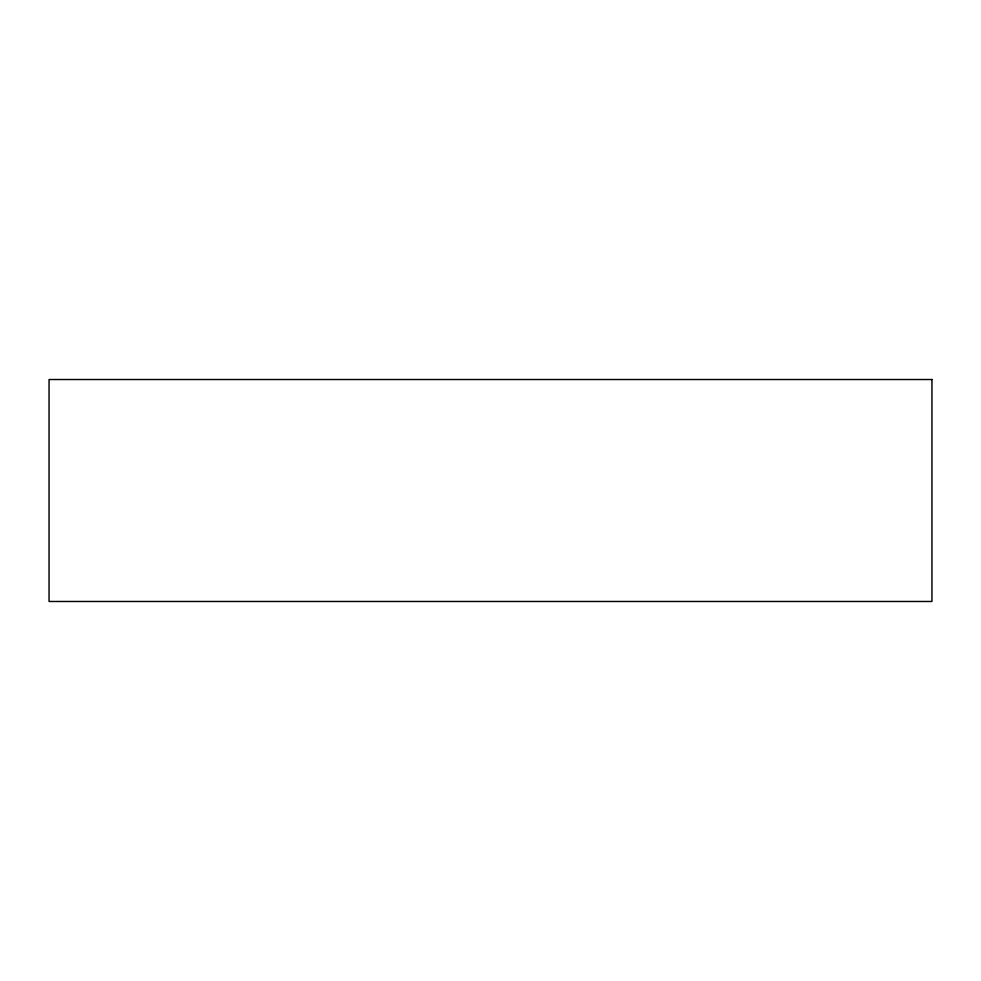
<?xml version="1.0" encoding="UTF-8"?>
<svg xmlns="http://www.w3.org/2000/svg" width="981" height="981" viewBox="0 0 981 981"><rect width="100%" height="100%" fill="white"/><g stroke="black" fill="none" stroke-linecap="round" stroke-linejoin="round"><path stroke-width="1.47" d="M931.95 379.524L49.05 379.524L49.05 601.476L931.95 601.476L931.95 379.524"/></g></svg>
